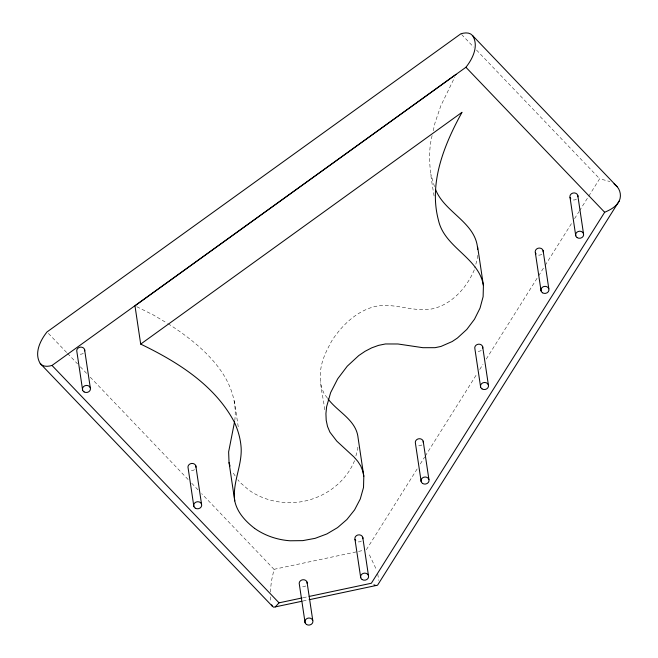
<?xml version="1.0" encoding="UTF-8"?>
<svg xmlns="http://www.w3.org/2000/svg" width="658" height="658" viewBox="0 0 658 658"><rect width="100%" height="100%" fill="white"/><g stroke="black" fill="none" stroke-linecap="round" stroke-linejoin="round"><path stroke-width="0.49" stroke-dasharray="3.29 2.47" d="M357.845 447.152L357.788 449.2L355.09 458.766M477.478 255.37L477.404 258.405L474.829 267.921M270.241 592.11L271.441 581.063L274.024 569.326L201.661 493.665M234.766 420.668C239.89 377.289 200.994 344.776 168.226 323.794M432.125 135.564C426.886 155.987 430.957 176.944 434.288 197.277M433.219 130.728L434.971 122.988L440.819 105.815L454.793 77.044M474.319 269.821C467.048 286.946 453.444 302.565 435.234 308.158C414.524 313.85 393.484 301.142 372.765 307.097C355.353 312.32 341.765 325.677 331.977 340.54C327.19 349.365 322.412 358.371 320.89 368.431C318.505 382.775 323.58 396.947 324.846 411.135M354.547 460.682C343.41 488.08 313.438 504.826 284.322 502.482A67.807 59.475 -8.5 0 1 248.897 490.087L239.668 482.108L237.957 479.789M366.341 549.751L417.583 468.274M420.306 463.939L424.673 457.006M425.216 456.142L477.001 373.793M479.723 369.459L482.997 364.261M486.27 359.062L538.055 276.714M538.598 275.85L544.594 266.317M545.145 265.445L572.394 222.108M574.574 218.645L578.941 211.703M579.484 210.84L588.203 196.972M588.754 196.109L599.652 178.77L609.933 181.542M274.024 569.326L363.331 550.392M303.116 597.727L307.13 596.872M302.935 601.042L308.857 599.792M136.806 306.727L153.347 314.968L167.346 323.275M461.62 34.504L473.653 47.08M476.491 50.041L599.652 178.77M48.421 333.433L66.869 352.721M67.577 353.461L77.512 363.849M80.35 366.819L87.44 374.238M90.278 377.199L188.18 479.567M191.733 483.276L198.116 489.955M327.339 397.983L324.213 393.912L321.795 388.154L320.479 381.911M235.112 475.915L232.052 471.144M369.442 554.883L376.384 569.598M434.486 186.65L430.825 174.099M377.758 574.056L378.769 580.455M234.33 400.747L238.402 427.947M270.241 596.864L270.603 600.902M83.278 353.321A4.03 3.537 -8.5 0 1 78.779 353.823M194.513 469.623A4.03 3.537 -8.5 0 1 190.014 470.125M305.748 585.924A4.03 3.537 -8.5 0 1 301.241 586.434M361.39 541.049A4.03 3.537 -8.5 0 1 356.891 541.526M421.844 444.931A4.03 3.537 -8.5 0 1 417.337 445.408M481.294 350.393A4.03 3.537 -8.5 0 1 476.795 350.87M541.748 254.276A4.03 3.537 -8.5 0 1 537.241 254.753M576.424 199.127A4.03 3.537 -8.5 0 1 571.925 199.604"/><path stroke-width="0.99" d="M327.964 398.797C337.562 411.941 356.348 419.919 358.092 437.924L363.816 476.211L363.512 487.488L360.271 498.978L354.58 509.876L346.898 519.516L337.562 527.609L326.878 533.942L315.157 538.334L302.746 540.629L290.046 540.777A67.807 59.475 -8.5 0 1 254.613 528.374M477.642 249.292C476.302 222.585 444.578 212.715 435.547 189.471M477.7 247.268L483.416 285.556L483.12 296.7L480.036 308.109L474.492 319.22L466.81 329.428L457.4 338.048L452.178 341.543L440.959 346.445L435.061 347.679L422.93 347.695L397.942 343.986L385.432 343.961L378.49 345.384L371.688 347.86L365.091 351.29L358.774 355.559L347.268 366.177L337.702 378.827L330.629 392.637L326.615 406.726L325.924 413.594L326.195 420.207L327.511 426.442L329.938 432.199L336.814 441.156L354.103 457.104L357.771 461.348L360.707 465.913L362.714 470.889L363.816 476.211M234.569 421.679L228.63 451.906L229.042 462.615L234.758 500.911C237.119 512.418 245.607 521.416 254.613 528.382M309.844 599.578L377.552 585.201L619.293 200.838C621.399 196.158 620.461 190.606 617.188 186.708L472.674 35.672C469.804 32.119 464.844 32.612 460.913 33.764L47.006 331.953C40.253 340.433 33.92 353.206 40.245 363.545L272.354 606.232L273.687 607.227L301.948 601.256M456.109 74.346L134.972 305.814L140.697 344.101C177.241 361.752 214.664 384.988 234.215 421.885C238.056 430.077 240.557 438.861 241.149 447.909C242.103 465.913 232.233 482.865 234.758 500.911M619.293 200.838C616.439 206.702 610.385 209.803 604.661 212.271L371.351 583.251L309.137 596.444M40.245 363.545C43.124 367.106 48.075 366.613 52.007 365.453L465.922 67.272C472.666 58.792 478.999 46.019 472.674 35.672M302.112 597.941L279.033 602.835L275.299 606.906M140.697 344.101L462.023 112.296C444.224 144.538 428.522 183.064 438.458 220.249C444.52 247.827 478.999 257.607 483.416 285.556M373.917 584.814L375.965 585.554M614.054 183.837L617.188 186.708M465.922 67.272L604.661 212.271M52.007 365.453L279.033 602.835M271.664 604.792L272.354 606.232M229.042 462.615L230.02 466.07M577.782 195.377L583.506 233.664M570.034 197.532L575.75 235.819M543.097 250.525L548.821 288.813M535.349 252.68L541.065 290.968M482.651 346.643L488.376 384.93M480.62 387.085L474.895 348.798A4.03 3.537 -8.5 0 1 478.506 344.192A4.03 3.537 -8.5 0 1 482.758 348.074M423.193 441.181L428.917 479.476M421.161 481.623L415.445 443.336A4.03 3.537 -8.5 0 1 419.056 438.73A4.03 3.537 -8.5 0 1 423.3 442.612M362.747 537.298L368.464 575.586M354.991 539.453L360.716 577.74M307.031 582.067L312.756 620.354M305.09 622.764L299.365 584.477A4.03 3.537 -8.5 0 1 302.787 579.756A4.03 3.537 -8.5 0 1 307.204 583.49M195.804 465.765L201.521 504.053M193.863 506.463L188.139 468.167A4.03 3.537 -8.5 0 1 191.552 463.454A4.03 3.537 -8.5 0 1 195.969 467.188M84.569 349.464L90.294 387.751M82.628 390.161L76.904 351.865A4.03 3.537 -8.5 0 1 80.325 347.153A4.03 3.537 -8.5 0 1 84.742 350.887M355.739 540.703A4.03 3.537 -8.5 0 1 357.796 534.995A4.03 3.537 -8.5 0 1 362.854 538.729M536.089 253.93A4.03 3.537 -8.5 0 1 538.145 248.222A4.03 3.537 -8.5 0 1 543.204 251.956M570.774 198.782A4.03 3.537 -8.5 0 1 572.83 193.074A4.03 3.537 -8.5 0 1 577.889 196.808M84.109 391.913A4.03 3.537 -8.5 0 0 90.459 389.174A4.03 3.537 -8.5 0 0 84.808 385.777A4.03 3.537 -8.5 0 0 84.109 391.913M195.344 508.215A4.03 3.537 -8.5 0 0 201.693 505.476A4.03 3.537 -8.5 0 0 196.043 502.079A4.03 3.537 -8.5 0 0 195.344 508.215M306.57 624.516A4.03 3.537 -8.5 0 0 312.92 621.777A4.03 3.537 -8.5 0 0 307.27 618.38A4.03 3.537 -8.5 0 0 306.57 624.516M362.122 579.542A4.03 3.537 -8.5 0 0 368.579 577.017A4.03 3.537 -8.5 0 0 363.084 573.431A4.03 3.537 -8.5 0 0 362.122 579.542M422.568 483.433A4.03 3.537 -8.5 0 0 429.024 480.908A4.03 3.537 -8.5 0 0 423.53 477.313A4.03 3.537 -8.5 0 0 422.568 483.433M482.026 388.886A4.03 3.537 -8.5 0 0 488.483 386.361A4.03 3.537 -8.5 0 0 482.988 382.775A4.03 3.537 -8.5 0 0 482.026 388.886M542.472 292.769A4.03 3.537 -8.5 0 0 548.928 290.244A4.03 3.537 -8.5 0 0 543.434 286.658A4.03 3.537 -8.5 0 0 542.472 292.769M577.156 237.62A4.03 3.537 -8.5 0 0 583.613 235.095A4.03 3.537 -8.5 0 0 578.119 231.509A4.03 3.537 -8.5 0 0 577.156 237.62"/></g></svg>
